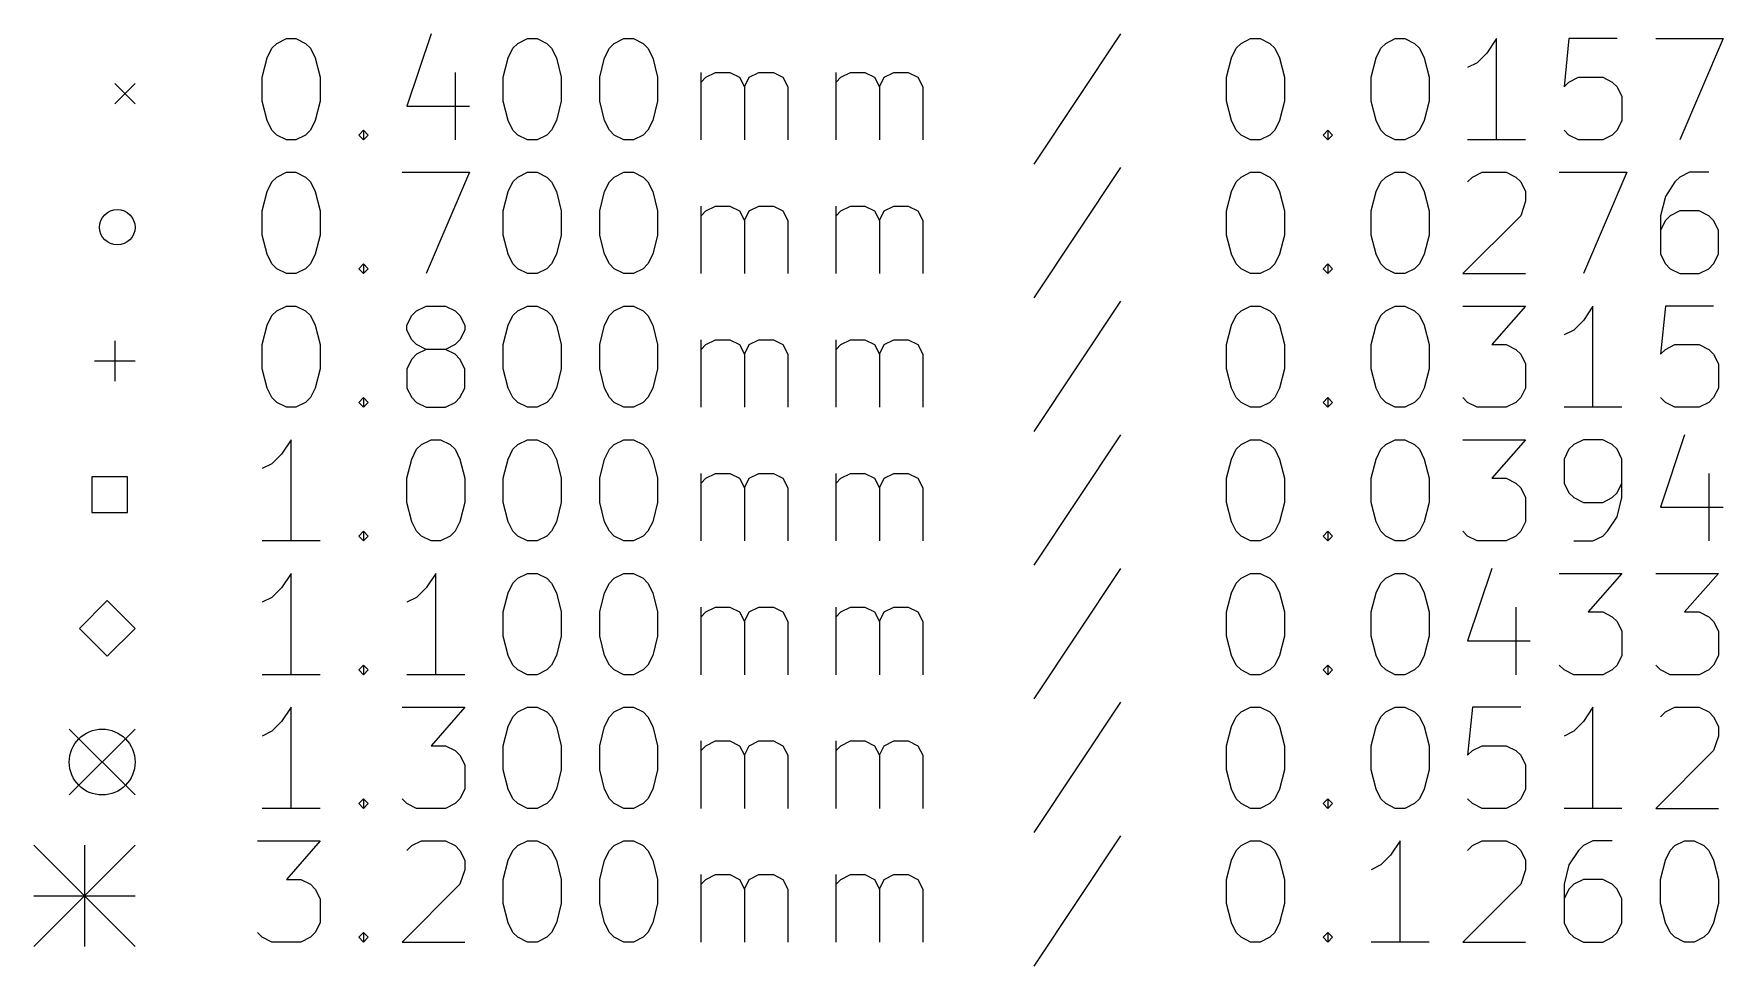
# Model space of a CAD drawing. Extents: x 89.9 to 142.2, y -162.2 to -88.1.
# Drawn here: x 89.92 to 123.3, y -161.91 to -143.5 of the extents above; entities that cross this region are included whole.
import ezdxf

# ---------------------------------------------------------------- set-up
doc = ezdxf.new("R2010")
doc.units = 0
doc.layers.add('BLACK', color=7, linetype='CONTINUOUS')

msp = doc.modelspace()

# ---------------------------------------------------------------- linework, layer by layer
at = {"layer": 'BLACK', "linetype": 'CONTINUOUS'}
for p, q in [((94.5328, -143.971), (94.628, -143.78)), ((94.628, -143.78), (94.7232, -143.685)), ((94.7232, -143.685), (94.9137, -143.59)), ((94.9137, -143.59), (95.1042, -143.59)), ((95.1042, -143.59), (95.2947, -143.685)), ((95.2947, -143.685), (95.3899, -143.78)), ((95.3899, -143.78), (95.4851, -143.971)), ((97.7709, -143.495), (97.2947, -144.923)), ((99.2947, -143.971), (99.3899, -143.78)), ((99.3899, -143.78), (99.4851, -143.685)), ((99.4851, -143.685), (99.6756, -143.59)), ((99.6756, -143.59), (99.8661, -143.59)), ((99.8661, -143.59), (100.057, -143.685)), ((100.057, -143.685), (100.152, -143.78)), ((100.152, -143.78), (100.247, -143.971)), ((101.199, -143.971), (101.295, -143.78)), ((101.295, -143.78), (101.39, -143.685)), ((101.39, -143.685), (101.58, -143.59)), ((101.58, -143.59), (101.771, -143.59)), ((101.771, -143.59), (101.961, -143.685)), ((101.961, -143.685), (102.057, -143.78)), ((102.057, -143.78), (102.152, -143.971)), ((111.39, -143.495), (109.676, -146.066)), ((113.58, -143.971), (113.676, -143.78)), ((113.676, -143.78), (113.771, -143.685)), ((113.771, -143.685), (113.961, -143.59)), ((113.961, -143.59), (114.152, -143.59)), ((114.152, -143.59), (114.342, -143.685)), ((114.342, -143.685), (114.438, -143.78)), ((114.438, -143.78), (114.533, -143.971)), ((116.438, -143.971), (116.533, -143.78)), ((116.533, -143.78), (116.628, -143.685)), ((116.628, -143.685), (116.818, -143.59)), ((116.818, -143.59), (117.009, -143.59)), ((117.009, -143.59), (117.199, -143.685)), ((117.199, -143.685), (117.295, -143.78)), ((117.295, -143.78), (117.39, -143.971)), ((118.818, -143.59), (118.628, -143.876)), ((118.818, -145.59), (118.818, -143.59)), ((120.247, -143.59), (120.152, -144.542)), ((121.199, -143.59), (120.247, -143.59)), ((121.961, -143.59), (123.295, -143.59)), ((123.295, -143.59), (122.438, -145.59)), ((94.4375, -144.352), (94.5328, -143.971)), ((95.4851, -143.971), (95.5804, -144.352)), ((99.1994, -144.352), (99.2947, -143.971)), ((100.247, -143.971), (100.342, -144.352)), ((101.104, -144.352), (101.199, -143.971)), ((102.152, -143.971), (102.247, -144.352)), ((113.485, -144.352), (113.58, -143.971)), ((114.533, -143.971), (114.628, -144.352)), ((116.342, -144.352), (116.438, -143.971)), ((117.39, -143.971), (117.485, -144.352)), ((118.438, -144.066), (118.247, -144.161)), ((118.628, -143.876), (118.438, -144.066)), ((91.525, -144.475), (91.925, -144.875)), ((91.925, -144.475), (91.525, -144.875)), ((94.4375, -144.828), (94.4375, -144.352)), ((95.5804, -144.352), (95.5804, -144.828)), ((98.2471, -144.257), (98.2471, -145.59)), ((99.1994, -144.828), (99.1994, -144.352)), ((100.342, -144.352), (100.342, -144.828)), ((101.104, -144.828), (101.104, -144.352)), ((102.247, -144.352), (102.247, -144.828)), ((103.104, -145.59), (103.104, -144.257)), ((103.104, -144.447), (103.199, -144.352)), ((103.199, -144.352), (103.39, -144.257)), ((103.39, -144.257), (103.676, -144.257)), ((103.676, -144.257), (103.866, -144.352)), ((103.866, -144.352), (103.961, -144.542)), ((103.961, -144.542), (104.057, -144.352)), ((104.057, -144.352), (104.247, -144.257)), ((104.247, -144.257), (104.533, -144.257)), ((104.533, -144.257), (104.723, -144.352)), ((104.723, -144.352), (104.818, -144.542)), ((105.771, -145.59), (105.771, -144.257)), ((105.771, -144.447), (105.866, -144.352)), ((105.866, -144.352), (106.057, -144.257)), ((106.057, -144.257), (106.342, -144.257)), ((106.342, -144.257), (106.533, -144.352)), ((106.533, -144.352), (106.628, -144.542)), ((106.628, -144.542), (106.723, -144.352)), ((106.723, -144.352), (106.914, -144.257)), ((106.914, -144.257), (107.199, -144.257)), ((107.199, -144.257), (107.39, -144.352)), ((107.39, -144.352), (107.485, -144.542)), ((113.485, -144.828), (113.485, -144.352)), ((114.628, -144.352), (114.628, -144.828)), ((116.342, -144.828), (116.342, -144.352)), ((117.485, -144.352), (117.485, -144.828)), ((120.152, -144.542), (120.247, -144.447)), ((120.247, -144.447), (120.438, -144.352)), ((120.438, -144.352), (120.914, -144.352)), ((120.914, -144.352), (121.104, -144.447)), ((121.104, -144.447), (121.199, -144.542)), ((103.961, -144.542), (103.961, -145.59)), ((104.818, -144.542), (104.818, -145.59)), ((106.628, -144.542), (106.628, -145.59)), ((107.485, -144.542), (107.485, -145.59)), ((121.199, -144.542), (121.295, -144.733)), ((121.295, -144.733), (121.295, -145.209)), ((94.5328, -145.209), (94.4375, -144.828)), ((95.5804, -144.828), (95.4851, -145.209)), ((97.2947, -144.923), (98.5328, -144.923)), ((99.2947, -145.209), (99.1994, -144.828)), ((100.342, -144.828), (100.247, -145.209)), ((101.199, -145.209), (101.104, -144.828)), ((102.247, -144.828), (102.152, -145.209)), ((113.58, -145.209), (113.485, -144.828)), ((114.628, -144.828), (114.533, -145.209)), ((116.438, -145.209), (116.342, -144.828)), ((117.485, -144.828), (117.39, -145.209)), ((94.628, -145.399), (94.5328, -145.209)), ((94.7232, -145.495), (94.628, -145.399)), ((95.3899, -145.399), (95.2947, -145.495)), ((95.4851, -145.209), (95.3899, -145.399)), ((96.3423, -145.495), (96.4375, -145.399)), ((96.4375, -145.399), (96.5328, -145.495)), ((96.4375, -145.399), (96.4375, -145.59)), ((99.3899, -145.399), (99.2947, -145.209)), ((99.4851, -145.495), (99.3899, -145.399)), ((100.152, -145.399), (100.057, -145.495)), ((100.247, -145.209), (100.152, -145.399)), ((101.295, -145.399), (101.199, -145.209)), ((101.39, -145.495), (101.295, -145.399)), ((102.057, -145.399), (101.961, -145.495)), ((102.152, -145.209), (102.057, -145.399)), ((113.676, -145.399), (113.58, -145.209)), ((113.771, -145.495), (113.676, -145.399)), ((114.438, -145.399), (114.342, -145.495)), ((114.533, -145.209), (114.438, -145.399)), ((115.39, -145.495), (115.485, -145.399)), ((115.485, -145.399), (115.58, -145.495)), ((115.485, -145.399), (115.485, -145.59)), ((116.533, -145.399), (116.438, -145.209)), ((116.628, -145.495), (116.533, -145.399)), ((117.295, -145.399), (117.199, -145.495)), ((117.39, -145.209), (117.295, -145.399)), ((120.247, -145.495), (120.152, -145.399)), ((121.199, -145.399), (121.104, -145.495)), ((121.295, -145.209), (121.199, -145.399)), ((94.9137, -145.59), (94.7232, -145.495)), ((95.1042, -145.59), (94.9137, -145.59)), ((95.2947, -145.495), (95.1042, -145.59)), ((96.4375, -145.59), (96.3423, -145.495)), ((96.5328, -145.495), (96.4375, -145.59)), ((99.6756, -145.59), (99.4851, -145.495)), ((99.8661, -145.59), (99.6756, -145.59)), ((100.057, -145.495), (99.8661, -145.59)), ((101.58, -145.59), (101.39, -145.495)), ((101.771, -145.59), (101.58, -145.59)), ((101.961, -145.495), (101.771, -145.59)), ((113.961, -145.59), (113.771, -145.495)), ((114.152, -145.59), (113.961, -145.59)), ((114.342, -145.495), (114.152, -145.59)), ((115.485, -145.59), (115.39, -145.495)), ((115.58, -145.495), (115.485, -145.59)), ((116.818, -145.59), (116.628, -145.495)), ((117.009, -145.59), (116.818, -145.59)), ((117.199, -145.495), (117.009, -145.59)), ((119.39, -145.59), (118.247, -145.59)), ((120.438, -145.59), (120.247, -145.495)), ((120.914, -145.59), (120.438, -145.59)), ((121.104, -145.495), (120.914, -145.59)), ((111.39, -146.135), (109.676, -148.706)), ((94.5328, -146.611), (94.628, -146.42)), ((94.628, -146.42), (94.7232, -146.325)), ((94.7232, -146.325), (94.9137, -146.23)), ((94.9137, -146.23), (95.1042, -146.23)), ((95.1042, -146.23), (95.2947, -146.325)), ((95.2947, -146.325), (95.3899, -146.42)), ((95.3899, -146.42), (95.4851, -146.611)), ((97.1994, -146.23), (98.5328, -146.23)), ((98.5328, -146.23), (97.6756, -148.23)), ((99.2947, -146.611), (99.3899, -146.42)), ((99.3899, -146.42), (99.4851, -146.325)), ((99.4851, -146.325), (99.6756, -146.23)), ((99.6756, -146.23), (99.8661, -146.23)), ((99.8661, -146.23), (100.057, -146.325)), ((100.057, -146.325), (100.152, -146.42)), ((100.152, -146.42), (100.247, -146.611)), ((101.199, -146.611), (101.295, -146.42)), ((101.295, -146.42), (101.39, -146.325)), ((101.39, -146.325), (101.58, -146.23)), ((101.58, -146.23), (101.771, -146.23)), ((101.771, -146.23), (101.961, -146.325)), ((101.961, -146.325), (102.057, -146.42)), ((102.057, -146.42), (102.152, -146.611)), ((113.58, -146.611), (113.676, -146.42)), ((113.676, -146.42), (113.771, -146.325)), ((113.771, -146.325), (113.961, -146.23)), ((113.961, -146.23), (114.152, -146.23)), ((114.152, -146.23), (114.342, -146.325)), ((114.342, -146.325), (114.438, -146.42)), ((114.438, -146.42), (114.533, -146.611)), ((116.438, -146.611), (116.533, -146.42)), ((116.533, -146.42), (116.628, -146.325)), ((116.628, -146.325), (116.818, -146.23)), ((116.818, -146.23), (117.009, -146.23)), ((117.009, -146.23), (117.199, -146.325)), ((117.199, -146.325), (117.295, -146.42)), ((117.295, -146.42), (117.39, -146.611)), ((118.247, -146.42), (118.342, -146.325)), ((118.342, -146.325), (118.533, -146.23)), ((118.533, -146.23), (119.009, -146.23)), ((119.009, -146.23), (119.199, -146.325)), ((119.199, -146.325), (119.295, -146.42)), ((119.295, -146.42), (119.39, -146.611)), ((120.057, -146.23), (121.39, -146.23)), ((121.39, -146.23), (120.533, -148.23)), ((122.342, -146.42), (122.152, -146.706)), ((122.438, -146.325), (122.342, -146.42)), ((122.628, -146.23), (122.438, -146.325)), ((123.009, -146.23), (122.628, -146.23)), ((94.4375, -146.992), (94.5328, -146.611)), ((95.4851, -146.611), (95.5804, -146.992)), ((99.1994, -146.992), (99.2947, -146.611)), ((100.247, -146.611), (100.342, -146.992)), ((101.104, -146.992), (101.199, -146.611)), ((102.152, -146.611), (102.247, -146.992)), ((113.485, -146.992), (113.58, -146.611)), ((114.533, -146.611), (114.628, -146.992)), ((116.342, -146.992), (116.438, -146.611)), ((117.39, -146.611), (117.485, -146.992)), ((119.39, -146.801), (119.295, -147.087)), ((119.39, -146.611), (119.39, -146.801)), ((122.152, -146.706), (122.057, -147.087)), ((94.4375, -147.468), (94.4375, -146.992)), ((95.5804, -146.992), (95.5804, -147.468)), ((99.1994, -147.468), (99.1994, -146.992)), ((100.342, -146.992), (100.342, -147.468)), ((101.104, -147.468), (101.104, -146.992)), ((102.247, -146.992), (102.247, -147.468)), ((103.104, -148.23), (103.104, -146.897)), ((103.104, -147.087), (103.199, -146.992)), ((103.199, -146.992), (103.39, -146.897)), ((103.39, -146.897), (103.676, -146.897)), ((103.676, -146.897), (103.866, -146.992)), ((103.866, -146.992), (103.961, -147.182)), ((103.961, -147.182), (104.057, -146.992)), ((104.057, -146.992), (104.247, -146.897)), ((104.247, -146.897), (104.533, -146.897)), ((104.533, -146.897), (104.723, -146.992)), ((104.723, -146.992), (104.818, -147.182)), ((105.771, -148.23), (105.771, -146.897)), ((105.771, -147.087), (105.866, -146.992)), ((105.866, -146.992), (106.057, -146.897)), ((106.057, -146.897), (106.342, -146.897)), ((106.342, -146.897), (106.533, -146.992)), ((106.533, -146.992), (106.628, -147.182)), ((106.628, -147.182), (106.723, -146.992)), ((106.723, -146.992), (106.914, -146.897)), ((106.914, -146.897), (107.199, -146.897)), ((107.199, -146.897), (107.39, -146.992)), ((107.39, -146.992), (107.485, -147.182)), ((113.485, -147.468), (113.485, -146.992)), ((114.628, -146.992), (114.628, -147.468)), ((116.342, -147.468), (116.342, -146.992)), ((117.485, -146.992), (117.485, -147.468)), ((119.295, -147.087), (118.152, -148.23)), ((122.057, -147.087), (122.057, -147.849)), ((122.247, -147.087), (122.152, -147.182)), ((122.438, -146.992), (122.247, -147.087)), ((122.818, -146.992), (122.438, -146.992)), ((123.009, -147.087), (122.818, -146.992)), ((123.104, -147.182), (123.009, -147.087)), ((94.5328, -147.849), (94.4375, -147.468)), ((95.5804, -147.468), (95.4851, -147.849)), ((99.2947, -147.849), (99.1994, -147.468)), ((100.342, -147.468), (100.247, -147.849)), ((101.199, -147.849), (101.104, -147.468)), ((102.247, -147.468), (102.152, -147.849)), ((103.961, -147.182), (103.961, -148.23)), ((104.818, -147.182), (104.818, -148.23)), ((106.628, -147.182), (106.628, -148.23)), ((107.485, -147.182), (107.485, -148.23)), ((113.58, -147.849), (113.485, -147.468)), ((114.628, -147.468), (114.533, -147.849)), ((116.438, -147.849), (116.342, -147.468)), ((117.485, -147.468), (117.39, -147.849)), ((122.152, -147.182), (122.057, -147.373)), ((123.199, -147.373), (123.104, -147.182)), ((123.199, -147.849), (123.199, -147.373)), ((94.628, -148.039), (94.5328, -147.849)), ((94.7232, -148.135), (94.628, -148.039)), ((94.9137, -148.23), (94.7232, -148.135)), ((95.2947, -148.135), (95.1042, -148.23)), ((95.3899, -148.039), (95.2947, -148.135)), ((95.4851, -147.849), (95.3899, -148.039)), ((96.3423, -148.135), (96.4375, -148.039)), ((96.4375, -148.23), (96.3423, -148.135)), ((96.4375, -148.039), (96.5328, -148.135)), ((96.4375, -148.039), (96.4375, -148.23)), ((96.5328, -148.135), (96.4375, -148.23)), ((99.3899, -148.039), (99.2947, -147.849)), ((99.4851, -148.135), (99.3899, -148.039)), ((99.6756, -148.23), (99.4851, -148.135)), ((100.057, -148.135), (99.8661, -148.23)), ((100.152, -148.039), (100.057, -148.135)), ((100.247, -147.849), (100.152, -148.039)), ((101.295, -148.039), (101.199, -147.849)), ((101.39, -148.135), (101.295, -148.039)), ((101.58, -148.23), (101.39, -148.135)), ((101.961, -148.135), (101.771, -148.23)), ((102.057, -148.039), (101.961, -148.135)), ((102.152, -147.849), (102.057, -148.039)), ((113.676, -148.039), (113.58, -147.849)), ((113.771, -148.135), (113.676, -148.039)), ((113.961, -148.23), (113.771, -148.135)), ((114.342, -148.135), (114.152, -148.23)), ((114.438, -148.039), (114.342, -148.135)), ((114.533, -147.849), (114.438, -148.039)), ((115.39, -148.135), (115.485, -148.039)), ((115.485, -148.23), (115.39, -148.135)), ((115.485, -148.039), (115.58, -148.135)), ((115.485, -148.039), (115.485, -148.23)), ((115.58, -148.135), (115.485, -148.23)), ((116.533, -148.039), (116.438, -147.849)), ((116.628, -148.135), (116.533, -148.039)), ((116.818, -148.23), (116.628, -148.135)), ((117.199, -148.135), (117.009, -148.23)), ((117.295, -148.039), (117.199, -148.135)), ((117.39, -147.849), (117.295, -148.039)), ((122.057, -147.849), (122.152, -148.039)), ((122.152, -148.039), (122.247, -148.135)), ((122.247, -148.135), (122.438, -148.23)), ((122.818, -148.23), (123.009, -148.135)), ((123.009, -148.135), (123.104, -148.039)), ((123.104, -148.039), (123.199, -147.849)), ((95.1042, -148.23), (94.9137, -148.23)), ((99.8661, -148.23), (99.6756, -148.23)), ((101.771, -148.23), (101.58, -148.23)), ((114.152, -148.23), (113.961, -148.23)), ((117.009, -148.23), (116.818, -148.23)), ((118.152, -148.23), (119.39, -148.23)), ((122.438, -148.23), (122.818, -148.23)), ((111.39, -148.775), (109.676, -151.346)), ((94.5328, -149.251), (94.628, -149.06)), ((94.628, -149.06), (94.7232, -148.965)), ((94.7232, -148.965), (94.9137, -148.87)), ((94.9137, -148.87), (95.1042, -148.87)), ((95.1042, -148.87), (95.2947, -148.965)), ((95.2947, -148.965), (95.3899, -149.06)), ((95.3899, -149.06), (95.4851, -149.251)), ((97.2947, -149.251), (97.3899, -149.06)), ((97.3899, -149.06), (97.4851, -148.965)), ((97.4851, -148.965), (97.6756, -148.87)), ((97.6756, -148.87), (98.0566, -148.87)), ((98.0566, -148.87), (98.2471, -148.965)), ((98.2471, -148.965), (98.3423, -149.06)), ((98.3423, -149.06), (98.4375, -149.251)), ((99.2947, -149.251), (99.3899, -149.06)), ((99.3899, -149.06), (99.4851, -148.965)), ((99.4851, -148.965), (99.6756, -148.87)), ((99.6756, -148.87), (99.8661, -148.87)), ((99.8661, -148.87), (100.057, -148.965)), ((100.057, -148.965), (100.152, -149.06)), ((100.152, -149.06), (100.247, -149.251)), ((101.199, -149.251), (101.295, -149.06)), ((101.295, -149.06), (101.39, -148.965)), ((101.39, -148.965), (101.58, -148.87)), ((101.58, -148.87), (101.771, -148.87)), ((101.771, -148.87), (101.961, -148.965)), ((101.961, -148.965), (102.057, -149.06)), ((102.057, -149.06), (102.152, -149.251)), ((113.58, -149.251), (113.676, -149.06)), ((113.676, -149.06), (113.771, -148.965)), ((113.771, -148.965), (113.961, -148.87)), ((113.961, -148.87), (114.152, -148.87)), ((114.152, -148.87), (114.342, -148.965)), ((114.342, -148.965), (114.438, -149.06)), ((114.438, -149.06), (114.533, -149.251)), ((116.438, -149.251), (116.533, -149.06)), ((116.533, -149.06), (116.628, -148.965)), ((116.628, -148.965), (116.818, -148.87)), ((116.818, -148.87), (117.009, -148.87)), ((117.009, -148.87), (117.199, -148.965)), ((117.199, -148.965), (117.295, -149.06)), ((117.295, -149.06), (117.39, -149.251)), ((118.152, -148.87), (119.39, -148.87)), ((119.39, -148.87), (118.723, -149.632)), ((120.533, -149.156), (120.342, -149.346)), ((120.723, -148.87), (120.533, -149.156)), ((120.723, -150.87), (120.723, -148.87)), ((122.152, -148.87), (122.057, -149.822)), ((123.104, -148.87), (122.152, -148.87)), ((94.4375, -149.632), (94.5328, -149.251)), ((95.4851, -149.251), (95.5804, -149.632)), ((97.2947, -149.346), (97.2947, -149.251)), ((97.3899, -149.537), (97.2947, -149.346)), ((98.4375, -149.346), (98.3423, -149.537)), ((98.4375, -149.251), (98.4375, -149.346)), ((99.1994, -149.632), (99.2947, -149.251)), ((100.247, -149.251), (100.342, -149.632)), ((101.104, -149.632), (101.199, -149.251)), ((102.152, -149.251), (102.247, -149.632)), ((113.485, -149.632), (113.58, -149.251)), ((114.533, -149.251), (114.628, -149.632)), ((116.342, -149.632), (116.438, -149.251)), ((117.39, -149.251), (117.485, -149.632)), ((120.342, -149.346), (120.152, -149.441)), ((91.525, -149.555), (91.525, -150.355)), ((94.4375, -150.108), (94.4375, -149.632)), ((95.5804, -149.632), (95.5804, -150.108)), ((97.4851, -149.632), (97.3899, -149.537)), ((97.4851, -149.822), (97.3899, -149.917)), ((97.6756, -149.727), (97.4851, -149.632)), ((97.6756, -149.727), (97.4851, -149.822)), ((98.0566, -149.727), (97.6756, -149.727)), ((98.2471, -149.632), (98.0566, -149.727)), ((98.2471, -149.822), (98.0566, -149.727)), ((98.3423, -149.537), (98.2471, -149.632)), ((98.3423, -149.917), (98.2471, -149.822)), ((99.1994, -150.108), (99.1994, -149.632)), ((100.342, -149.632), (100.342, -150.108)), ((101.104, -150.108), (101.104, -149.632)), ((102.247, -149.632), (102.247, -150.108)), ((103.104, -150.87), (103.104, -149.537)), ((103.104, -149.727), (103.199, -149.632)), ((103.199, -149.632), (103.39, -149.537)), ((103.39, -149.537), (103.676, -149.537)), ((103.676, -149.537), (103.866, -149.632)), ((103.866, -149.632), (103.961, -149.822)), ((103.961, -149.822), (104.057, -149.632)), ((103.961, -149.822), (103.961, -150.87)), ((104.057, -149.632), (104.247, -149.537)), ((104.247, -149.537), (104.533, -149.537)), ((104.533, -149.537), (104.723, -149.632)), ((104.723, -149.632), (104.818, -149.822)), ((104.818, -149.822), (104.818, -150.87)), ((105.771, -150.87), (105.771, -149.537)), ((105.771, -149.727), (105.866, -149.632)), ((105.866, -149.632), (106.057, -149.537)), ((106.057, -149.537), (106.342, -149.537)), ((106.342, -149.537), (106.533, -149.632)), ((106.533, -149.632), (106.628, -149.822)), ((106.628, -149.822), (106.723, -149.632)), ((106.628, -149.822), (106.628, -150.87)), ((106.723, -149.632), (106.914, -149.537)), ((106.914, -149.537), (107.199, -149.537)), ((107.199, -149.537), (107.39, -149.632)), ((107.39, -149.632), (107.485, -149.822)), ((107.485, -149.822), (107.485, -150.87)), ((113.485, -150.108), (113.485, -149.632)), ((114.628, -149.632), (114.628, -150.108)), ((116.342, -150.108), (116.342, -149.632)), ((117.485, -149.632), (117.485, -150.108)), ((118.723, -149.632), (119.009, -149.632)), ((119.009, -149.632), (119.199, -149.727)), ((119.199, -149.727), (119.295, -149.822)), ((119.295, -149.822), (119.39, -150.013)), ((122.057, -149.822), (122.152, -149.727)), ((122.152, -149.727), (122.342, -149.632)), ((122.342, -149.632), (122.818, -149.632)), ((122.818, -149.632), (123.009, -149.727)), ((123.009, -149.727), (123.104, -149.822)), ((123.104, -149.822), (123.199, -150.013)), ((91.125, -149.955), (91.925, -149.955)), ((94.5328, -150.489), (94.4375, -150.108)), ((95.5804, -150.108), (95.4851, -150.489)), ((97.3899, -149.917), (97.2947, -150.108)), ((97.2947, -150.108), (97.2947, -150.489)), ((98.4375, -150.108), (98.3423, -149.917)), ((98.4375, -150.489), (98.4375, -150.108)), ((99.2947, -150.489), (99.1994, -150.108)), ((100.342, -150.108), (100.247, -150.489)), ((101.199, -150.489), (101.104, -150.108)), ((102.247, -150.108), (102.152, -150.489)), ((113.58, -150.489), (113.485, -150.108)), ((114.628, -150.108), (114.533, -150.489)), ((116.438, -150.489), (116.342, -150.108)), ((117.485, -150.108), (117.39, -150.489)), ((119.39, -150.013), (119.39, -150.489)), ((123.199, -150.013), (123.199, -150.489)), ((94.628, -150.679), (94.5328, -150.489)), ((95.4851, -150.489), (95.3899, -150.679)), ((97.2947, -150.489), (97.3899, -150.679)), ((98.3423, -150.679), (98.4375, -150.489)), ((99.3899, -150.679), (99.2947, -150.489)), ((100.247, -150.489), (100.152, -150.679)), ((101.295, -150.679), (101.199, -150.489)), ((102.152, -150.489), (102.057, -150.679)), ((113.676, -150.679), (113.58, -150.489)), ((114.533, -150.489), (114.438, -150.679)), ((116.533, -150.679), (116.438, -150.489)), ((117.39, -150.489), (117.295, -150.679)), ((119.39, -150.489), (119.295, -150.679)), ((123.199, -150.489), (123.104, -150.679)), ((94.7232, -150.775), (94.628, -150.679)), ((94.9137, -150.87), (94.7232, -150.775)), ((95.2947, -150.775), (95.1042, -150.87)), ((95.3899, -150.679), (95.2947, -150.775)), ((96.3423, -150.775), (96.4375, -150.679)), ((96.4375, -150.87), (96.3423, -150.775)), ((96.4375, -150.679), (96.5328, -150.775)), ((96.4375, -150.679), (96.4375, -150.87)), ((96.5328, -150.775), (96.4375, -150.87)), ((97.3899, -150.679), (97.4851, -150.775)), ((97.4851, -150.775), (97.6756, -150.87)), ((98.0566, -150.87), (98.2471, -150.775)), ((98.2471, -150.775), (98.3423, -150.679)), ((99.4851, -150.775), (99.3899, -150.679)), ((99.6756, -150.87), (99.4851, -150.775)), ((100.057, -150.775), (99.8661, -150.87)), ((100.152, -150.679), (100.057, -150.775)), ((101.39, -150.775), (101.295, -150.679)), ((101.58, -150.87), (101.39, -150.775)), ((101.961, -150.775), (101.771, -150.87)), ((102.057, -150.679), (101.961, -150.775)), ((113.771, -150.775), (113.676, -150.679)), ((113.961, -150.87), (113.771, -150.775)), ((114.342, -150.775), (114.152, -150.87)), ((114.438, -150.679), (114.342, -150.775)), ((115.39, -150.775), (115.485, -150.679)), ((115.485, -150.87), (115.39, -150.775)), ((115.485, -150.679), (115.58, -150.775)), ((115.485, -150.679), (115.485, -150.87)), ((115.58, -150.775), (115.485, -150.87)), ((116.628, -150.775), (116.533, -150.679)), ((116.818, -150.87), (116.628, -150.775)), ((117.199, -150.775), (117.009, -150.87)), ((117.295, -150.679), (117.199, -150.775)), ((118.247, -150.775), (118.152, -150.679)), ((118.438, -150.87), (118.247, -150.775)), ((119.199, -150.775), (119.009, -150.87)), ((119.295, -150.679), (119.199, -150.775)), ((122.152, -150.775), (122.057, -150.679)), ((122.342, -150.87), (122.152, -150.775)), ((123.009, -150.775), (122.818, -150.87)), ((123.104, -150.679), (123.009, -150.775)), ((95.1042, -150.87), (94.9137, -150.87)), ((97.6756, -150.87), (98.0566, -150.87)), ((99.8661, -150.87), (99.6756, -150.87)), ((101.771, -150.87), (101.58, -150.87)), ((114.152, -150.87), (113.961, -150.87)), ((117.009, -150.87), (116.818, -150.87)), ((119.009, -150.87), (118.438, -150.87)), ((121.295, -150.87), (120.152, -150.87)), ((122.818, -150.87), (122.342, -150.87)), ((111.39, -151.415), (109.676, -153.986)), ((122.533, -151.415), (122.057, -152.843)), ((94.8185, -151.796), (94.628, -151.986)), ((95.009, -151.51), (94.8185, -151.796)), ((95.009, -153.51), (95.009, -151.51)), ((97.3899, -151.891), (97.4851, -151.7)), ((97.4851, -151.7), (97.5804, -151.605)), ((97.5804, -151.605), (97.7709, -151.51)), ((97.7709, -151.51), (97.9613, -151.51)), ((97.9613, -151.51), (98.1518, -151.605)), ((98.1518, -151.605), (98.2471, -151.7)), ((98.2471, -151.7), (98.3423, -151.891)), ((99.2947, -151.891), (99.3899, -151.7)), ((99.3899, -151.7), (99.4851, -151.605)), ((99.4851, -151.605), (99.6756, -151.51)), ((99.6756, -151.51), (99.8661, -151.51)), ((99.8661, -151.51), (100.057, -151.605)), ((100.057, -151.605), (100.152, -151.7)), ((100.152, -151.7), (100.247, -151.891)), ((101.199, -151.891), (101.295, -151.7)), ((101.295, -151.7), (101.39, -151.605)), ((101.39, -151.605), (101.58, -151.51)), ((101.58, -151.51), (101.771, -151.51)), ((101.771, -151.51), (101.961, -151.605)), ((101.961, -151.605), (102.057, -151.7)), ((102.057, -151.7), (102.152, -151.891)), ((113.58, -151.891), (113.676, -151.7)), ((113.676, -151.7), (113.771, -151.605)), ((113.771, -151.605), (113.961, -151.51)), ((113.961, -151.51), (114.152, -151.51)), ((114.152, -151.51), (114.342, -151.605)), ((114.342, -151.605), (114.438, -151.7)), ((114.438, -151.7), (114.533, -151.891)), ((116.438, -151.891), (116.533, -151.7)), ((116.533, -151.7), (116.628, -151.605)), ((116.628, -151.605), (116.818, -151.51)), ((116.818, -151.51), (117.009, -151.51)), ((117.009, -151.51), (117.199, -151.605)), ((117.199, -151.605), (117.295, -151.7)), ((117.295, -151.7), (117.39, -151.891)), ((118.152, -151.51), (119.39, -151.51)), ((119.39, -151.51), (118.723, -152.272)), ((120.247, -151.7), (120.152, -151.891)), ((120.342, -151.605), (120.247, -151.7)), ((120.533, -151.51), (120.342, -151.605)), ((120.914, -151.51), (120.533, -151.51)), ((121.104, -151.605), (120.914, -151.51)), ((121.199, -151.7), (121.104, -151.605)), ((121.295, -151.891), (121.199, -151.7)), ((94.628, -151.986), (94.4375, -152.081)), ((97.2947, -152.272), (97.3899, -151.891)), ((98.3423, -151.891), (98.4375, -152.272)), ((99.1994, -152.272), (99.2947, -151.891)), ((100.247, -151.891), (100.342, -152.272)), ((101.104, -152.272), (101.199, -151.891)), ((102.152, -151.891), (102.247, -152.272)), ((113.485, -152.272), (113.58, -151.891)), ((114.533, -151.891), (114.628, -152.272)), ((116.342, -152.272), (116.438, -151.891)), ((117.39, -151.891), (117.485, -152.272)), ((120.152, -151.891), (120.152, -152.367)), ((121.295, -152.653), (121.295, -151.891)), ((91.7786, -152.241), (91.0714, -152.241)), ((91.0714, -152.241), (91.0714, -152.949)), ((91.7786, -152.949), (91.7786, -152.241)), ((97.2947, -152.748), (97.2947, -152.272)), ((98.4375, -152.272), (98.4375, -152.748)), ((99.1994, -152.748), (99.1994, -152.272)), ((100.342, -152.272), (100.342, -152.748)), ((101.104, -152.748), (101.104, -152.272)), ((102.247, -152.272), (102.247, -152.748)), ((103.104, -153.51), (103.104, -152.177)), ((103.104, -152.367), (103.199, -152.272)), ((103.199, -152.272), (103.39, -152.177)), ((103.39, -152.177), (103.676, -152.177)), ((103.676, -152.177), (103.866, -152.272)), ((103.866, -152.272), (103.961, -152.462)), ((103.961, -152.462), (104.057, -152.272)), ((103.961, -152.462), (103.961, -153.51)), ((104.057, -152.272), (104.247, -152.177)), ((104.247, -152.177), (104.533, -152.177)), ((104.533, -152.177), (104.723, -152.272)), ((104.723, -152.272), (104.818, -152.462)), ((104.818, -152.462), (104.818, -153.51)), ((105.771, -153.51), (105.771, -152.177)), ((105.771, -152.367), (105.866, -152.272)), ((105.866, -152.272), (106.057, -152.177)), ((106.057, -152.177), (106.342, -152.177)), ((106.342, -152.177), (106.533, -152.272)), ((106.533, -152.272), (106.628, -152.462)), ((106.628, -152.462), (106.723, -152.272)), ((106.628, -152.462), (106.628, -153.51)), ((106.723, -152.272), (106.914, -152.177)), ((106.914, -152.177), (107.199, -152.177)), ((107.199, -152.177), (107.39, -152.272)), ((107.39, -152.272), (107.485, -152.462)), ((107.485, -152.462), (107.485, -153.51)), ((113.485, -152.748), (113.485, -152.272)), ((114.628, -152.272), (114.628, -152.748)), ((116.342, -152.748), (116.342, -152.272)), ((117.485, -152.272), (117.485, -152.748)), ((118.723, -152.272), (119.009, -152.272)), ((119.009, -152.272), (119.199, -152.367)), ((119.199, -152.367), (119.295, -152.462)), ((119.295, -152.462), (119.39, -152.653)), ((120.152, -152.367), (120.247, -152.557)), ((121.199, -152.557), (121.295, -152.367)), ((123.009, -152.177), (123.009, -153.51)), ((97.3899, -153.129), (97.2947, -152.748)), ((98.4375, -152.748), (98.3423, -153.129)), ((99.2947, -153.129), (99.1994, -152.748)), ((100.342, -152.748), (100.247, -153.129)), ((101.199, -153.129), (101.104, -152.748)), ((102.247, -152.748), (102.152, -153.129)), ((113.58, -153.129), (113.485, -152.748)), ((114.628, -152.748), (114.533, -153.129)), ((116.438, -153.129), (116.342, -152.748)), ((117.485, -152.748), (117.39, -153.129)), ((119.39, -152.653), (119.39, -153.129)), ((120.247, -152.557), (120.342, -152.653)), ((120.342, -152.653), (120.533, -152.748)), ((120.533, -152.748), (120.914, -152.748)), ((120.914, -152.748), (121.104, -152.653)), ((121.104, -152.653), (121.199, -152.557)), ((121.199, -153.034), (121.295, -152.653)), ((91.0714, -152.949), (91.7786, -152.949)), ((97.4851, -153.319), (97.3899, -153.129)), ((98.3423, -153.129), (98.2471, -153.319)), ((99.3899, -153.319), (99.2947, -153.129)), ((100.247, -153.129), (100.152, -153.319)), ((101.295, -153.319), (101.199, -153.129)), ((102.152, -153.129), (102.057, -153.319)), ((113.676, -153.319), (113.58, -153.129)), ((114.533, -153.129), (114.438, -153.319)), ((116.533, -153.319), (116.438, -153.129)), ((117.39, -153.129), (117.295, -153.319)), ((119.39, -153.129), (119.295, -153.319)), ((121.009, -153.319), (121.199, -153.034)), ((122.057, -152.843), (123.295, -152.843)), ((96.3423, -153.415), (96.4375, -153.319)), ((96.4375, -153.51), (96.3423, -153.415)), ((96.4375, -153.319), (96.5328, -153.415)), ((96.4375, -153.319), (96.4375, -153.51)), ((96.5328, -153.415), (96.4375, -153.51)), ((97.5804, -153.415), (97.4851, -153.319)), ((97.7709, -153.51), (97.5804, -153.415)), ((98.1518, -153.415), (97.9613, -153.51)), ((98.2471, -153.319), (98.1518, -153.415)), ((99.4851, -153.415), (99.3899, -153.319)), ((99.6756, -153.51), (99.4851, -153.415)), ((100.057, -153.415), (99.8661, -153.51)), ((100.152, -153.319), (100.057, -153.415)), ((101.39, -153.415), (101.295, -153.319)), ((101.58, -153.51), (101.39, -153.415)), ((101.961, -153.415), (101.771, -153.51)), ((102.057, -153.319), (101.961, -153.415)), ((113.771, -153.415), (113.676, -153.319)), ((113.961, -153.51), (113.771, -153.415)), ((114.342, -153.415), (114.152, -153.51)), ((114.438, -153.319), (114.342, -153.415)), ((115.39, -153.415), (115.485, -153.319)), ((115.485, -153.51), (115.39, -153.415)), ((115.485, -153.319), (115.58, -153.415)), ((115.485, -153.319), (115.485, -153.51)), ((115.58, -153.415), (115.485, -153.51)), ((116.628, -153.415), (116.533, -153.319)), ((116.818, -153.51), (116.628, -153.415)), ((117.199, -153.415), (117.009, -153.51)), ((117.295, -153.319), (117.199, -153.415)), ((118.247, -153.415), (118.152, -153.319)), ((118.438, -153.51), (118.247, -153.415)), ((119.199, -153.415), (119.009, -153.51)), ((119.295, -153.319), (119.199, -153.415)), ((120.723, -153.51), (120.914, -153.415)), ((120.914, -153.415), (121.009, -153.319)), ((95.5804, -153.51), (94.4375, -153.51)), ((97.9613, -153.51), (97.7709, -153.51)), ((99.8661, -153.51), (99.6756, -153.51)), ((101.771, -153.51), (101.58, -153.51)), ((114.152, -153.51), (113.961, -153.51)), ((117.009, -153.51), (116.818, -153.51)), ((119.009, -153.51), (118.438, -153.51)), ((120.342, -153.51), (120.723, -153.51)), ((95.009, -154.15), (94.8185, -154.436)), ((95.009, -156.15), (95.009, -154.15)), ((97.8661, -154.15), (97.6756, -154.436)), ((97.8661, -156.15), (97.8661, -154.15)), ((99.4851, -154.245), (99.6756, -154.15)), ((99.6756, -154.15), (99.8661, -154.15)), ((99.8661, -154.15), (100.057, -154.245)), ((101.39, -154.245), (101.58, -154.15)), ((101.58, -154.15), (101.771, -154.15)), ((101.771, -154.15), (101.961, -154.245)), ((111.39, -154.055), (109.676, -156.626)), ((113.771, -154.245), (113.961, -154.15)), ((113.961, -154.15), (114.152, -154.15)), ((114.152, -154.15), (114.342, -154.245)), ((116.628, -154.245), (116.818, -154.15)), ((116.818, -154.15), (117.009, -154.15)), ((117.009, -154.15), (117.199, -154.245)), ((118.723, -154.055), (118.247, -155.483)), ((120.057, -154.15), (121.295, -154.15)), ((121.295, -154.15), (120.628, -154.912)), ((121.961, -154.15), (123.199, -154.15)), ((123.199, -154.15), (122.533, -154.912)), ((94.8185, -154.436), (94.628, -154.626)), ((97.6756, -154.436), (97.4851, -154.626)), ((99.2947, -154.531), (99.3899, -154.34)), ((99.3899, -154.34), (99.4851, -154.245)), ((100.057, -154.245), (100.152, -154.34)), ((100.152, -154.34), (100.247, -154.531)), ((101.199, -154.531), (101.295, -154.34)), ((101.295, -154.34), (101.39, -154.245)), ((101.961, -154.245), (102.057, -154.34)), ((102.057, -154.34), (102.152, -154.531)), ((113.58, -154.531), (113.676, -154.34)), ((113.676, -154.34), (113.771, -154.245)), ((114.342, -154.245), (114.438, -154.34)), ((114.438, -154.34), (114.533, -154.531)), ((116.438, -154.531), (116.533, -154.34)), ((116.533, -154.34), (116.628, -154.245)), ((117.199, -154.245), (117.295, -154.34)), ((117.295, -154.34), (117.39, -154.531)), ((91.375, -154.685), (90.825, -155.235)), ((91.925, -155.235), (91.375, -154.685)), ((94.628, -154.626), (94.4375, -154.721)), ((97.4851, -154.626), (97.2947, -154.721)), ((99.1994, -154.912), (99.2947, -154.531)), ((100.247, -154.531), (100.342, -154.912)), ((101.104, -154.912), (101.199, -154.531)), ((102.152, -154.531), (102.247, -154.912)), ((103.104, -156.15), (103.104, -154.817)), ((103.199, -154.912), (103.39, -154.817)), ((103.39, -154.817), (103.676, -154.817)), ((103.676, -154.817), (103.866, -154.912)), ((104.057, -154.912), (104.247, -154.817)), ((104.247, -154.817), (104.533, -154.817)), ((104.533, -154.817), (104.723, -154.912)), ((105.771, -156.15), (105.771, -154.817)), ((105.866, -154.912), (106.057, -154.817)), ((106.057, -154.817), (106.342, -154.817)), ((106.342, -154.817), (106.533, -154.912)), ((106.723, -154.912), (106.914, -154.817)), ((106.914, -154.817), (107.199, -154.817)), ((107.199, -154.817), (107.39, -154.912)), ((113.485, -154.912), (113.58, -154.531)), ((114.533, -154.531), (114.628, -154.912)), ((116.342, -154.912), (116.438, -154.531)), ((117.39, -154.531), (117.485, -154.912)), ((119.199, -154.817), (119.199, -156.15)), ((99.1994, -155.388), (99.1994, -154.912)), ((100.342, -154.912), (100.342, -155.388)), ((101.104, -155.388), (101.104, -154.912)), ((102.247, -154.912), (102.247, -155.388)), ((103.104, -155.007), (103.199, -154.912)), ((103.866, -154.912), (103.961, -155.102)), ((103.961, -155.102), (104.057, -154.912)), ((103.961, -155.102), (103.961, -156.15)), ((104.723, -154.912), (104.818, -155.102)), ((104.818, -155.102), (104.818, -156.15)), ((105.771, -155.007), (105.866, -154.912)), ((106.533, -154.912), (106.628, -155.102)), ((106.628, -155.102), (106.723, -154.912)), ((106.628, -155.102), (106.628, -156.15)), ((107.39, -154.912), (107.485, -155.102)), ((107.485, -155.102), (107.485, -156.15)), ((113.485, -155.388), (113.485, -154.912)), ((114.628, -154.912), (114.628, -155.388)), ((116.342, -155.388), (116.342, -154.912)), ((117.485, -154.912), (117.485, -155.388)), ((120.628, -154.912), (120.914, -154.912)), ((120.914, -154.912), (121.104, -155.007)), ((121.104, -155.007), (121.199, -155.102)), ((121.199, -155.102), (121.295, -155.293)), ((122.533, -154.912), (122.818, -154.912)), ((122.818, -154.912), (123.009, -155.007)), ((123.009, -155.007), (123.104, -155.102)), ((123.104, -155.102), (123.199, -155.293)), ((90.825, -155.235), (91.375, -155.785)), ((91.375, -155.785), (91.925, -155.235)), ((99.2947, -155.769), (99.1994, -155.388)), ((100.342, -155.388), (100.247, -155.769)), ((101.199, -155.769), (101.104, -155.388)), ((102.247, -155.388), (102.152, -155.769)), ((113.58, -155.769), (113.485, -155.388)), ((114.628, -155.388), (114.533, -155.769)), ((116.438, -155.769), (116.342, -155.388)), ((117.485, -155.388), (117.39, -155.769)), ((118.247, -155.483), (119.485, -155.483)), ((121.295, -155.293), (121.295, -155.769)), ((123.199, -155.293), (123.199, -155.769)), ((99.3899, -155.959), (99.2947, -155.769)), ((100.247, -155.769), (100.152, -155.959)), ((101.295, -155.959), (101.199, -155.769)), ((102.152, -155.769), (102.057, -155.959)), ((113.676, -155.959), (113.58, -155.769)), ((114.533, -155.769), (114.438, -155.959)), ((116.533, -155.959), (116.438, -155.769)), ((117.39, -155.769), (117.295, -155.959)), ((121.295, -155.769), (121.199, -155.959)), ((123.199, -155.769), (123.104, -155.959)), ((95.5804, -156.15), (94.4375, -156.15)), ((96.3423, -156.055), (96.4375, -155.959)), ((96.4375, -156.15), (96.3423, -156.055)), ((96.4375, -155.959), (96.5328, -156.055)), ((96.4375, -155.959), (96.4375, -156.15)), ((96.5328, -156.055), (96.4375, -156.15)), ((98.4375, -156.15), (97.2947, -156.15)), ((99.4851, -156.055), (99.3899, -155.959)), ((99.6756, -156.15), (99.4851, -156.055)), ((99.8661, -156.15), (99.6756, -156.15)), ((100.057, -156.055), (99.8661, -156.15)), ((100.152, -155.959), (100.057, -156.055)), ((101.39, -156.055), (101.295, -155.959)), ((101.58, -156.15), (101.39, -156.055)), ((101.771, -156.15), (101.58, -156.15)), ((101.961, -156.055), (101.771, -156.15)), ((102.057, -155.959), (101.961, -156.055)), ((113.771, -156.055), (113.676, -155.959)), ((113.961, -156.15), (113.771, -156.055)), ((114.152, -156.15), (113.961, -156.15)), ((114.342, -156.055), (114.152, -156.15)), ((114.438, -155.959), (114.342, -156.055)), ((115.39, -156.055), (115.485, -155.959)), ((115.485, -156.15), (115.39, -156.055)), ((115.485, -155.959), (115.58, -156.055)), ((115.485, -155.959), (115.485, -156.15)), ((115.58, -156.055), (115.485, -156.15)), ((116.628, -156.055), (116.533, -155.959)), ((116.818, -156.15), (116.628, -156.055)), ((117.009, -156.15), (116.818, -156.15)), ((117.199, -156.055), (117.009, -156.15)), ((117.295, -155.959), (117.199, -156.055)), ((120.152, -156.055), (120.057, -155.959)), ((120.342, -156.15), (120.152, -156.055)), ((120.914, -156.15), (120.342, -156.15)), ((121.104, -156.055), (120.914, -156.15)), ((121.199, -155.959), (121.104, -156.055)), ((122.057, -156.055), (121.961, -155.959)), ((122.247, -156.15), (122.057, -156.055)), ((122.818, -156.15), (122.247, -156.15)), ((123.009, -156.055), (122.818, -156.15)), ((123.104, -155.959), (123.009, -156.055)), ((95.009, -156.79), (94.8185, -157.076)), ((95.009, -158.79), (95.009, -156.79)), ((97.1994, -156.79), (98.4375, -156.79)), ((98.4375, -156.79), (97.7709, -157.552)), ((99.4851, -156.885), (99.6756, -156.79)), ((99.6756, -156.79), (99.8661, -156.79)), ((99.8661, -156.79), (100.057, -156.885)), ((101.39, -156.885), (101.58, -156.79)), ((101.58, -156.79), (101.771, -156.79)), ((101.771, -156.79), (101.961, -156.885)), ((111.39, -156.695), (109.676, -159.266)), ((113.771, -156.885), (113.961, -156.79)), ((113.961, -156.79), (114.152, -156.79)), ((114.152, -156.79), (114.342, -156.885)), ((116.628, -156.885), (116.818, -156.79)), ((116.818, -156.79), (117.009, -156.79)), ((117.009, -156.79), (117.199, -156.885)), ((118.342, -156.79), (118.247, -157.742)), ((119.295, -156.79), (118.342, -156.79)), ((120.723, -156.79), (120.533, -157.076)), ((120.723, -158.79), (120.723, -156.79)), ((122.152, -156.885), (122.342, -156.79)), ((122.342, -156.79), (122.818, -156.79)), ((122.818, -156.79), (123.009, -156.885)), ((94.8185, -157.076), (94.628, -157.266)), ((99.1994, -157.552), (99.2947, -157.171)), ((99.2947, -157.171), (99.3899, -156.98)), ((99.3899, -156.98), (99.4851, -156.885)), ((100.057, -156.885), (100.152, -156.98)), ((100.152, -156.98), (100.247, -157.171)), ((100.247, -157.171), (100.342, -157.552)), ((101.104, -157.552), (101.199, -157.171)), ((101.199, -157.171), (101.295, -156.98)), ((101.295, -156.98), (101.39, -156.885)), ((101.961, -156.885), (102.057, -156.98)), ((102.057, -156.98), (102.152, -157.171)), ((102.152, -157.171), (102.247, -157.552)), ((113.485, -157.552), (113.58, -157.171)), ((113.58, -157.171), (113.676, -156.98)), ((113.676, -156.98), (113.771, -156.885)), ((114.342, -156.885), (114.438, -156.98)), ((114.438, -156.98), (114.533, -157.171)), ((114.533, -157.171), (114.628, -157.552)), ((116.342, -157.552), (116.438, -157.171)), ((116.438, -157.171), (116.533, -156.98)), ((116.533, -156.98), (116.628, -156.885)), ((117.199, -156.885), (117.295, -156.98)), ((117.295, -156.98), (117.39, -157.171)), ((117.39, -157.171), (117.485, -157.552)), ((120.533, -157.076), (120.342, -157.266)), ((122.057, -156.98), (122.152, -156.885)), ((123.009, -156.885), (123.104, -156.98)), ((123.104, -156.98), (123.199, -157.171)), ((123.199, -157.171), (123.199, -157.361)), ((90.625, -157.225), (91.925, -158.525)), ((91.925, -157.225), (90.625, -158.525)), ((94.628, -157.266), (94.4375, -157.361)), ((103.104, -158.79), (103.104, -157.457)), ((103.199, -157.552), (103.39, -157.457)), ((103.39, -157.457), (103.676, -157.457)), ((103.676, -157.457), (103.866, -157.552)), ((104.057, -157.552), (104.247, -157.457)), ((104.247, -157.457), (104.533, -157.457)), ((104.533, -157.457), (104.723, -157.552)), ((105.771, -158.79), (105.771, -157.457)), ((105.866, -157.552), (106.057, -157.457)), ((106.057, -157.457), (106.342, -157.457)), ((106.342, -157.457), (106.533, -157.552)), ((106.723, -157.552), (106.914, -157.457)), ((106.914, -157.457), (107.199, -157.457)), ((107.199, -157.457), (107.39, -157.552)), ((120.342, -157.266), (120.152, -157.361)), ((123.199, -157.361), (123.104, -157.647)), ((97.7709, -157.552), (98.0566, -157.552)), ((98.0566, -157.552), (98.2471, -157.647)), ((98.2471, -157.647), (98.3423, -157.742)), ((98.3423, -157.742), (98.4375, -157.933)), ((99.1994, -158.028), (99.1994, -157.552)), ((100.342, -157.552), (100.342, -158.028)), ((101.104, -158.028), (101.104, -157.552)), ((102.247, -157.552), (102.247, -158.028)), ((103.104, -157.647), (103.199, -157.552)), ((103.866, -157.552), (103.961, -157.742)), ((103.961, -157.742), (104.057, -157.552)), ((103.961, -157.742), (103.961, -158.79)), ((104.723, -157.552), (104.818, -157.742)), ((104.818, -157.742), (104.818, -158.79)), ((105.771, -157.647), (105.866, -157.552)), ((106.533, -157.552), (106.628, -157.742)), ((106.628, -157.742), (106.723, -157.552)), ((106.628, -157.742), (106.628, -158.79)), ((107.39, -157.552), (107.485, -157.742)), ((107.485, -157.742), (107.485, -158.79)), ((113.485, -158.028), (113.485, -157.552)), ((114.628, -157.552), (114.628, -158.028)), ((116.342, -158.028), (116.342, -157.552)), ((117.485, -157.552), (117.485, -158.028)), ((118.247, -157.742), (118.342, -157.647)), ((118.342, -157.647), (118.533, -157.552)), ((118.533, -157.552), (119.009, -157.552)), ((119.009, -157.552), (119.199, -157.647)), ((119.199, -157.647), (119.295, -157.742)), ((119.295, -157.742), (119.39, -157.933)), ((123.104, -157.647), (121.961, -158.79)), ((98.4375, -157.933), (98.4375, -158.409)), ((99.2947, -158.409), (99.1994, -158.028)), ((100.342, -158.028), (100.247, -158.409)), ((101.199, -158.409), (101.104, -158.028)), ((102.247, -158.028), (102.152, -158.409)), ((113.58, -158.409), (113.485, -158.028)), ((114.628, -158.028), (114.533, -158.409)), ((116.438, -158.409), (116.342, -158.028)), ((117.485, -158.028), (117.39, -158.409)), ((119.39, -157.933), (119.39, -158.409)), ((98.4375, -158.409), (98.3423, -158.599)), ((99.3899, -158.599), (99.2947, -158.409)), ((100.247, -158.409), (100.152, -158.599)), ((101.295, -158.599), (101.199, -158.409)), ((102.152, -158.409), (102.057, -158.599)), ((113.676, -158.599), (113.58, -158.409)), ((114.533, -158.409), (114.438, -158.599)), ((116.533, -158.599), (116.438, -158.409)), ((117.39, -158.409), (117.295, -158.599)), ((119.39, -158.409), (119.295, -158.599)), ((95.5804, -158.79), (94.4375, -158.79)), ((96.3423, -158.695), (96.4375, -158.599)), ((96.4375, -158.79), (96.3423, -158.695)), ((96.4375, -158.599), (96.5328, -158.695)), ((96.4375, -158.599), (96.4375, -158.79)), ((96.5328, -158.695), (96.4375, -158.79)), ((97.2947, -158.695), (97.1994, -158.599)), ((97.4851, -158.79), (97.2947, -158.695)), ((98.0566, -158.79), (97.4851, -158.79)), ((98.2471, -158.695), (98.0566, -158.79)), ((98.3423, -158.599), (98.2471, -158.695)), ((99.4851, -158.695), (99.3899, -158.599)), ((99.6756, -158.79), (99.4851, -158.695)), ((99.8661, -158.79), (99.6756, -158.79)), ((100.057, -158.695), (99.8661, -158.79)), ((100.152, -158.599), (100.057, -158.695)), ((101.39, -158.695), (101.295, -158.599)), ((101.58, -158.79), (101.39, -158.695)), ((101.771, -158.79), (101.58, -158.79)), ((101.961, -158.695), (101.771, -158.79)), ((102.057, -158.599), (101.961, -158.695)), ((113.771, -158.695), (113.676, -158.599)), ((113.961, -158.79), (113.771, -158.695)), ((114.152, -158.79), (113.961, -158.79)), ((114.342, -158.695), (114.152, -158.79)), ((114.438, -158.599), (114.342, -158.695)), ((115.39, -158.695), (115.485, -158.599)), ((115.485, -158.79), (115.39, -158.695)), ((115.485, -158.599), (115.58, -158.695)), ((115.485, -158.599), (115.485, -158.79)), ((115.58, -158.695), (115.485, -158.79)), ((116.628, -158.695), (116.533, -158.599)), ((116.818, -158.79), (116.628, -158.695)), ((117.009, -158.79), (116.818, -158.79)), ((117.199, -158.695), (117.009, -158.79)), ((117.295, -158.599), (117.199, -158.695)), ((118.342, -158.695), (118.247, -158.599)), ((118.533, -158.79), (118.342, -158.695)), ((119.009, -158.79), (118.533, -158.79)), ((119.199, -158.695), (119.009, -158.79)), ((119.295, -158.599), (119.199, -158.695)), ((121.295, -158.79), (120.152, -158.79)), ((121.961, -158.79), (123.199, -158.79)), ((94.3423, -159.43), (95.5804, -159.43)), ((95.5804, -159.43), (94.9137, -160.192)), ((97.3899, -159.525), (97.5804, -159.43)), ((97.5804, -159.43), (98.0566, -159.43)), ((98.0566, -159.43), (98.2471, -159.525)), ((99.4851, -159.525), (99.6756, -159.43)), ((99.6756, -159.43), (99.8661, -159.43)), ((99.8661, -159.43), (100.057, -159.525)), ((101.39, -159.525), (101.58, -159.43)), ((101.58, -159.43), (101.771, -159.43)), ((101.771, -159.43), (101.961, -159.525)), ((111.39, -159.335), (109.676, -161.906)), ((113.771, -159.525), (113.961, -159.43)), ((113.961, -159.43), (114.152, -159.43)), ((114.152, -159.43), (114.342, -159.525)), ((116.914, -159.43), (116.723, -159.716)), ((116.914, -161.43), (116.914, -159.43)), ((118.342, -159.525), (118.533, -159.43)), ((118.533, -159.43), (119.009, -159.43)), ((119.009, -159.43), (119.199, -159.525)), ((120.723, -159.43), (120.533, -159.525)), ((121.104, -159.43), (120.723, -159.43)), ((122.342, -159.525), (122.533, -159.43)), ((122.533, -159.43), (122.723, -159.43)), ((122.723, -159.43), (122.914, -159.525)), ((89.925, -159.515), (91.925, -161.515)), ((91.925, -159.515), (89.925, -161.515)), ((90.925, -159.515), (90.925, -161.515)), ((97.2947, -159.62), (97.3899, -159.525)), ((98.2471, -159.525), (98.3423, -159.62)), ((98.3423, -159.62), (98.4375, -159.811)), ((98.4375, -159.811), (98.4375, -160.001)), ((99.1994, -160.192), (99.2947, -159.811)), ((99.2947, -159.811), (99.3899, -159.62)), ((99.3899, -159.62), (99.4851, -159.525)), ((100.057, -159.525), (100.152, -159.62)), ((100.152, -159.62), (100.247, -159.811)), ((100.247, -159.811), (100.342, -160.192)), ((101.104, -160.192), (101.199, -159.811)), ((101.199, -159.811), (101.295, -159.62)), ((101.295, -159.62), (101.39, -159.525)), ((101.961, -159.525), (102.057, -159.62)), ((102.057, -159.62), (102.152, -159.811)), ((102.152, -159.811), (102.247, -160.192)), ((113.485, -160.192), (113.58, -159.811)), ((113.58, -159.811), (113.676, -159.62)), ((113.676, -159.62), (113.771, -159.525)), ((114.342, -159.525), (114.438, -159.62)), ((114.438, -159.62), (114.533, -159.811)), ((114.533, -159.811), (114.628, -160.192)), ((116.723, -159.716), (116.533, -159.906)), ((118.247, -159.62), (118.342, -159.525)), ((119.199, -159.525), (119.295, -159.62)), ((119.295, -159.62), (119.39, -159.811)), ((119.39, -159.811), (119.39, -160.001)), ((120.438, -159.62), (120.247, -159.906)), ((120.533, -159.525), (120.438, -159.62)), ((122.057, -160.192), (122.152, -159.811)), ((122.152, -159.811), (122.247, -159.62)), ((122.247, -159.62), (122.342, -159.525)), ((122.914, -159.525), (123.009, -159.62)), ((123.009, -159.62), (123.104, -159.811)), ((123.104, -159.811), (123.199, -160.192)), ((98.4375, -160.001), (98.3423, -160.287)), ((103.104, -161.43), (103.104, -160.097)), ((103.199, -160.192), (103.39, -160.097)), ((103.39, -160.097), (103.676, -160.097)), ((103.676, -160.097), (103.866, -160.192)), ((104.057, -160.192), (104.247, -160.097)), ((104.247, -160.097), (104.533, -160.097)), ((104.533, -160.097), (104.723, -160.192)), ((105.771, -161.43), (105.771, -160.097)), ((105.866, -160.192), (106.057, -160.097)), ((106.057, -160.097), (106.342, -160.097)), ((106.342, -160.097), (106.533, -160.192)), ((106.723, -160.192), (106.914, -160.097)), ((106.914, -160.097), (107.199, -160.097)), ((107.199, -160.097), (107.39, -160.192)), ((116.533, -159.906), (116.342, -160.001)), ((119.39, -160.001), (119.295, -160.287)), ((120.247, -159.906), (120.152, -160.287)), ((94.9137, -160.192), (95.1994, -160.192)), ((95.1994, -160.192), (95.3899, -160.287)), ((95.3899, -160.287), (95.4851, -160.382)), ((95.4851, -160.382), (95.5804, -160.573)), ((98.3423, -160.287), (97.1994, -161.43)), ((99.1994, -160.668), (99.1994, -160.192)), ((100.342, -160.192), (100.342, -160.668)), ((101.104, -160.668), (101.104, -160.192)), ((102.247, -160.192), (102.247, -160.668)), ((103.104, -160.287), (103.199, -160.192)), ((103.866, -160.192), (103.961, -160.382)), ((103.961, -160.382), (104.057, -160.192)), ((103.961, -160.382), (103.961, -161.43)), ((104.723, -160.192), (104.818, -160.382)), ((104.818, -160.382), (104.818, -161.43)), ((105.771, -160.287), (105.866, -160.192)), ((106.533, -160.192), (106.628, -160.382)), ((106.628, -160.382), (106.723, -160.192)), ((106.628, -160.382), (106.628, -161.43)), ((107.39, -160.192), (107.485, -160.382)), ((107.485, -160.382), (107.485, -161.43)), ((113.485, -160.668), (113.485, -160.192)), ((114.628, -160.192), (114.628, -160.668)), ((119.295, -160.287), (118.152, -161.43)), ((120.152, -160.287), (120.152, -161.049)), ((120.247, -160.382), (120.152, -160.573)), ((120.342, -160.287), (120.247, -160.382)), ((120.533, -160.192), (120.342, -160.287)), ((120.914, -160.192), (120.533, -160.192)), ((121.104, -160.287), (120.914, -160.192)), ((121.199, -160.382), (121.104, -160.287)), ((121.295, -160.573), (121.199, -160.382)), ((122.057, -160.668), (122.057, -160.192)), ((123.199, -160.192), (123.199, -160.668)), ((89.925, -160.515), (91.925, -160.515)), ((95.5804, -160.573), (95.5804, -161.049)), ((99.2947, -161.049), (99.1994, -160.668)), ((100.342, -160.668), (100.247, -161.049)), ((101.199, -161.049), (101.104, -160.668)), ((102.247, -160.668), (102.152, -161.049)), ((113.58, -161.049), (113.485, -160.668)), ((114.628, -160.668), (114.533, -161.049)), ((121.295, -161.049), (121.295, -160.573)), ((122.152, -161.049), (122.057, -160.668)), ((123.199, -160.668), (123.104, -161.049)), ((95.5804, -161.049), (95.4851, -161.239)), ((99.3899, -161.239), (99.2947, -161.049)), ((100.247, -161.049), (100.152, -161.239)), ((101.295, -161.239), (101.199, -161.049)), ((102.152, -161.049), (102.057, -161.239)), ((113.676, -161.239), (113.58, -161.049)), ((114.533, -161.049), (114.438, -161.239)), ((120.152, -161.049), (120.247, -161.239)), ((121.199, -161.239), (121.295, -161.049)), ((122.247, -161.239), (122.152, -161.049)), ((123.104, -161.049), (123.009, -161.239)), ((94.4375, -161.335), (94.3423, -161.239)), ((94.628, -161.43), (94.4375, -161.335)), ((95.1994, -161.43), (94.628, -161.43)), ((95.3899, -161.335), (95.1994, -161.43)), ((95.4851, -161.239), (95.3899, -161.335)), ((96.3423, -161.335), (96.4375, -161.239)), ((96.4375, -161.43), (96.3423, -161.335)), ((96.4375, -161.239), (96.5328, -161.335)), ((96.4375, -161.239), (96.4375, -161.43)), ((96.5328, -161.335), (96.4375, -161.43)), ((97.1994, -161.43), (98.4375, -161.43)), ((99.4851, -161.335), (99.3899, -161.239)), ((99.6756, -161.43), (99.4851, -161.335)), ((99.8661, -161.43), (99.6756, -161.43)), ((100.057, -161.335), (99.8661, -161.43)), ((100.152, -161.239), (100.057, -161.335)), ((101.39, -161.335), (101.295, -161.239)), ((101.58, -161.43), (101.39, -161.335)), ((101.771, -161.43), (101.58, -161.43)), ((101.961, -161.335), (101.771, -161.43)), ((102.057, -161.239), (101.961, -161.335)), ((113.771, -161.335), (113.676, -161.239)), ((113.961, -161.43), (113.771, -161.335)), ((114.152, -161.43), (113.961, -161.43)), ((114.342, -161.335), (114.152, -161.43)), ((114.438, -161.239), (114.342, -161.335)), ((115.39, -161.335), (115.485, -161.239)), ((115.485, -161.43), (115.39, -161.335)), ((115.485, -161.239), (115.58, -161.335)), ((115.485, -161.239), (115.485, -161.43)), ((115.58, -161.335), (115.485, -161.43)), ((117.485, -161.43), (116.342, -161.43)), ((118.152, -161.43), (119.39, -161.43)), ((120.247, -161.239), (120.342, -161.335)), ((120.342, -161.335), (120.533, -161.43)), ((120.533, -161.43), (120.914, -161.43)), ((120.914, -161.43), (121.104, -161.335)), ((121.104, -161.335), (121.199, -161.239)), ((122.342, -161.335), (122.247, -161.239)), ((122.533, -161.43), (122.342, -161.335)), ((122.723, -161.43), (122.533, -161.43)), ((122.914, -161.335), (122.723, -161.43)), ((123.009, -161.239), (122.914, -161.335))]:
    msp.add_line(p, q, dxfattribs=at)
at = {"layer": 'BLACK'}
for centre, radius in [((91.575, -147.315), 0.35), ((91.275, -157.875), 0.65)]:
    msp.add_circle(centre, radius, dxfattribs=at)

doc.saveas('drawing.dxf')
